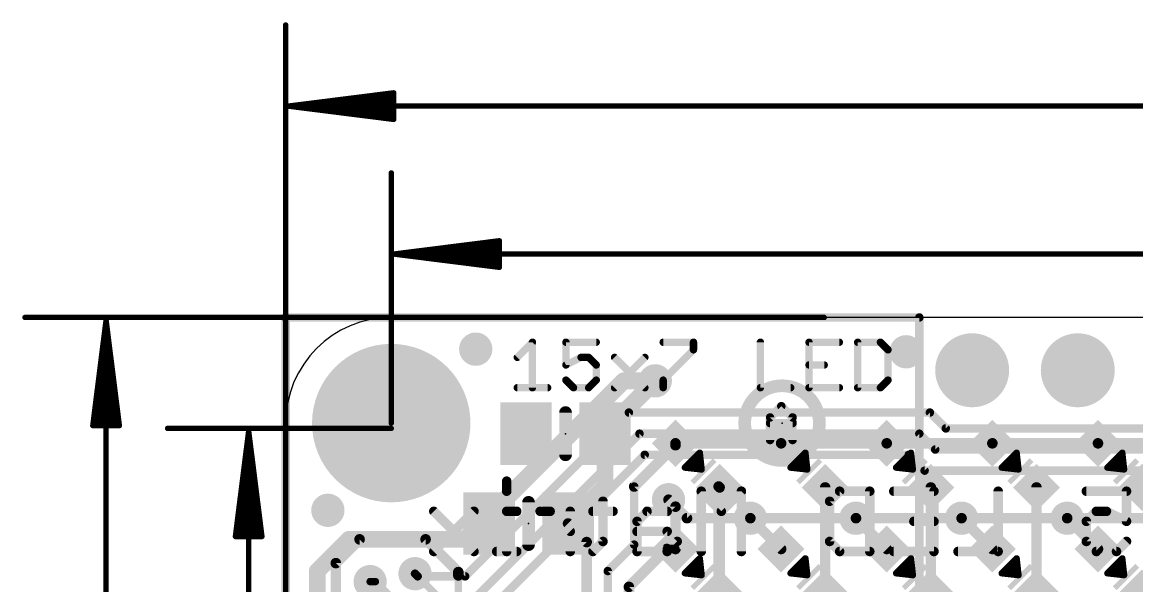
# Model space of a CAD drawing. Extents: x -6.7 to 59.9, y -5.3 to 30.3.
# Drawn here: x -6.33 to 20.47, y 16.41 to 29.96 of the extents above; entities that cross this region are included whole.
import ezdxf

# ---------------------------------------------------------------- set-up
doc = ezdxf.new("R2010")
doc.units = 0
for name, color, linetype in [('1', 12, 'CONTINUOUS'), ('16', 132, 'CONTINUOUS'), ('17', 110, 'CONTINUOUS'), ('18', 110, 'CONTINUOUS'), ('20', 53, 'CONTINUOUS'), ('21', 40, 'CONTINUOUS'), ('22', 6, 'CONTINUOUS'), ('23', 40, 'CONTINUOUS'), ('24', 6, 'CONTINUOUS'), ('47', 253, 'CONTINUOUS')]:
    doc.layers.add(name, color=color, linetype=linetype)

# ---------------------------------------------------------------- blocks, each defined once
blk = doc.blocks.new('RECT')
blk.add_solid([(-0.5, -0.5), (0.5, -0.5), (-0.5, 0.5), (0.5, 0.5)])
blk = doc.blocks.new('ROUNDP')
at = {"const_width": 0.5}
blk.add_lwpolyline([(0, -0.25, 1), (0, 0.25, 1), (0, -0.25)], format="xyb", dxfattribs=at)
blk = doc.blocks.new('ROUNDV')
at = {"const_width": 0.5}
blk.add_lwpolyline([(0, -0.25, 1), (0, 0.25, 1), (0, -0.25)], format="xyb", dxfattribs=at)

msp = doc.modelspace()

# ---------------------------------------------------------------- linework, layer by layer
at = {"layer": '1'}
for points, const_width in [([(0, 22.86), (0, 0)], 0.2032), ([(15.24, 22.86), (0, 22.86)], 0.2032), ([(15.24, 0), (15.24, 22.86)], 0.2032), ([(7.681, 20.127), (8.89, 21.336)], 0.4064), ([(7.681, 20.066), (7.681, 20.127)], 0.4064), ([(7.681, 18.796), (7.681, 20.066)], 0.4064), ([(8.382, 18.796), (9.3757, 19.7897)], 0.254), ([(11.9157, 19.8343), (9.3757, 19.8343)], 0.254), ([(9.3757, 19.7897), (9.3757, 19.8343)], 0.254), ([(14.4557, 19.8343), (11.9157, 19.8343)], 0.254), ([(16.9957, 19.8343), (14.4557, 19.8343)], 0.254), ([(19.5357, 19.8343), (16.9957, 19.8343)], 0.254), ([(22.0757, 19.8343), (19.5357, 19.8343)], 0.254), ([(6.792, 17.907), (7.681, 18.796)], 0.4064), ([(8.382, 17.399), (8.382, 18.796)], 0.2032), ([(10.4363, 18.7737), (10.414, 18.796)], 0.254), ([(10.414, 18.796), (10.414, 16.256)], 0.254), ([(10.4363, 16.2337), (10.4363, 18.7737)], 0.254), ([(12.9763, 16.2337), (12.9763, 18.7737)], 0.254), ([(15.5163, 16.2337), (15.5163, 18.7737)], 0.254), ([(18.0563, 16.2337), (18.0563, 18.7737)], 0.254), ([(9.3757, 18.3103), (9.2075, 18.4785)], 0.254), ([(9.3757, 17.2943), (9.3757, 18.3103)], 0.254), ([(7.239, 17.46), (6.792, 17.907)], 0.254), ([(11.9157, 17.2943), (11.176, 18.034)], 0.254), ([(14.4557, 17.2943), (13.716, 18.034)], 0.254), ([(16.9957, 17.2943), (16.256, 18.034)], 0.254), ([(19.5357, 17.2943), (18.796, 18.034)], 0.254), ([(1.778, 17.526), (1.2065, 16.9545)], 0.254), ([(3.3655, 17.526), (1.778, 17.526)], 0.254), ([(4.153, 16.7385), (3.3655, 17.526)], 0.254), ([(7.239, 16.129), (7.239, 17.46)], 0.254), ([(7.747, 16.764), (8.382, 17.399)], 0.2032), ([(9.1663, 17.2943), (8.255, 16.383)], 0.254), ([(9.1663, 17.2943), (9.3757, 17.2943)], 0.2032), ([(1.2065, 16.9545), (1.2065, 15.24)], 0.254), ([(3.753, 16.059), (3.1115, 16.7005)], 0.1778), ([(4.153, 16.66), (4.153, 16.7385)], 0.254), ([(4.153, 15.208), (4.153, 16.66)], 0.1778), ([(7.747, 15.621), (7.747, 16.764)], 0.2032), ([(2.159, 16.51), (2.032, 16.51)], 0.1778), ([(2.953, 15.716), (2.159, 16.51)], 0.1778), ([(8.255, 16.383), (8.255, 15.367)], 0.254)]:
    msp.add_lwpolyline(points, dxfattribs=dict(at, const_width=const_width))
for points, const_width in [([(0.0508, 22.86, 1), (-0.0508, 22.86)], 0.1016), ([(0, 22.9108, 1), (0, 22.8092)], 0.1016), ([(15.2908, 22.86, 1), (15.1892, 22.86)], 0.1016), ([(15.24, 22.8092, 1), (15.24, 22.9108)], 0.1016), ([(8.9618, 21.2642, 1), (8.8182, 21.4078)], 0.2032), ([(7.7826, 20.127, 1), (7.5794, 20.127)], 0.2032), ([(7.7826, 20.066, 1), (7.5794, 20.066)], 0.2032), ([(7.5794, 20.066, 1), (7.7826, 20.066)], 0.2032), ([(7.6092, 20.1988, 1), (7.7528, 20.0552)], 0.2032), ([(9.3757, 19.8978, 1), (9.3757, 19.7708)], 0.127), ([(9.4392, 19.8343, 1), (9.3122, 19.8343)], 0.127), ([(9.3122, 19.7897, 1), (9.4392, 19.7897)], 0.127), ([(9.4206, 19.7448, 1), (9.3308, 19.8346)], 0.127), ([(11.9157, 19.8978, 1), (11.9157, 19.7708)], 0.127), ([(11.9157, 19.7708, 1), (11.9157, 19.8978)], 0.127), ([(14.4557, 19.8978, 1), (14.4557, 19.7708)], 0.127), ([(14.4557, 19.7708, 1), (14.4557, 19.8978)], 0.127), ([(16.9957, 19.8978, 1), (16.9957, 19.7708)], 0.127), ([(16.9957, 19.7708, 1), (16.9957, 19.8978)], 0.127), ([(19.5357, 19.8978, 1), (19.5357, 19.7708)], 0.127), ([(19.5357, 19.7708, 1), (19.5357, 19.8978)], 0.127), ([(7.5794, 18.796, 1), (7.7826, 18.796)], 0.2032), ([(7.7528, 18.7242, 1), (7.6092, 18.8678)], 0.2032), ([(8.3371, 18.8409, 1), (8.4269, 18.7511)], 0.127), ([(8.4328, 18.796, 1), (8.3312, 18.796)], 0.1016), ([(10.4589, 18.8409, 1), (10.3691, 18.7511)], 0.127), ([(10.4775, 18.796, 1), (10.3505, 18.796)], 0.127), ([(10.4998, 18.7737, 1), (10.3728, 18.7737)], 0.127), ([(10.3914, 18.7288, 1), (10.4812, 18.8186)], 0.127), ([(13.0398, 18.7737, 1), (12.9128, 18.7737)], 0.127), ([(15.5798, 18.7737, 1), (15.4528, 18.7737)], 0.127), ([(18.1198, 18.7737, 1), (17.9928, 18.7737)], 0.127), ([(9.2524, 18.5234, 1), (9.1626, 18.4336)], 0.127), ([(9.4392, 18.3103, 1), (9.3122, 18.3103)], 0.127), ([(9.3308, 18.2654, 1), (9.4206, 18.3552)], 0.127), ([(6.7202, 17.9788, 1), (6.8638, 17.8352)], 0.2032), ([(6.8369, 17.9519, 1), (6.7471, 17.8621)], 0.127), ([(11.2209, 18.0789, 1), (11.1311, 17.9891)], 0.127), ([(13.7609, 18.0789, 1), (13.6711, 17.9891)], 0.127), ([(16.3009, 18.0789, 1), (16.2111, 17.9891)], 0.127), ([(18.8409, 18.0789, 1), (18.7511, 17.9891)], 0.127), ([(1.778, 17.5895, 1), (1.778, 17.4625)], 0.127), ([(1.8229, 17.4811, 1), (1.7331, 17.5709)], 0.127), ([(3.4104, 17.5709, 1), (3.3206, 17.4811)], 0.127), ([(3.3655, 17.4625, 1), (3.3655, 17.5895)], 0.127), ([(7.3025, 17.46, 1), (7.1755, 17.46)], 0.127), ([(7.1941, 17.4151, 1), (7.2839, 17.5049)], 0.127), ([(8.3312, 17.399, 1), (8.4328, 17.399)], 0.1016), ([(8.4179, 17.3631, 1), (8.3461, 17.4349)], 0.1016), ([(9.2112, 17.2494, 1), (9.1214, 17.3392)], 0.127), ([(9.1663, 17.3451, 1), (9.1663, 17.2435)], 0.1016), ([(9.3122, 17.2943, 1), (9.4392, 17.2943)], 0.127), ([(9.3757, 17.2435, 1), (9.3757, 17.3451)], 0.1016), ([(11.8708, 17.2494, 1), (11.9606, 17.3392)], 0.127), ([(14.4108, 17.2494, 1), (14.5006, 17.3392)], 0.127), ([(16.9508, 17.2494, 1), (17.0406, 17.3392)], 0.127), ([(19.4908, 17.2494, 1), (19.5806, 17.3392)], 0.127), ([(1.27, 16.9545, 1), (1.143, 16.9545)], 0.127), ([(1.1616, 16.9994, 1), (1.2514, 16.9096)], 0.127), ([(3.1429, 16.7319, 1), (3.0801, 16.6691)], 0.0889), ([(4.2165, 16.7385, 1), (4.0895, 16.7385)], 0.127), ([(4.0895, 16.66, 1), (4.2165, 16.66)], 0.127), ([(4.1081, 16.6936, 1), (4.1979, 16.7834)], 0.127), ([(4.1975, 16.66, 1), (4.1086, 16.66)], 0.0889), ([(7.7978, 16.764, 1), (7.6962, 16.764)], 0.1016), ([(7.7111, 16.7999, 1), (7.7829, 16.7281)], 0.1016), ([(2.032, 16.5545, 1), (2.032, 16.4656)], 0.0889), ([(2.1904, 16.5414, 1), (2.1276, 16.4786)], 0.0889), ([(2.159, 16.4656, 1), (2.159, 16.5545)], 0.0889), ([(8.3185, 16.383, 1), (8.1915, 16.383)], 0.127), ([(8.2101, 16.4279, 1), (8.2999, 16.3381)], 0.127)]:
    msp.add_lwpolyline(points, format="xyb", dxfattribs=dict(at, const_width=const_width))
at = {"layer": '16'}
for points, const_width in [([(0, 22.86), (0, 0)], 0.2032), ([(15.24, 22.86), (0, 22.86)], 0.2032), ([(15.24, 0), (15.24, 22.86)], 0.2032), ([(4.318, 17.526), (8.128, 21.336)], 0.4064), ([(8.128, 21.336), (8.89, 21.336)], 0.4064), ([(8.255, 20.574), (4.318, 16.637)], 0.2032), ([(15.494, 20.574), (8.255, 20.574)], 0.2032), ([(15.875, 20.193), (15.494, 20.574)], 0.2032), ([(8.509, 20.066), (4.445, 16.002)], 0.2032), ([(15.24, 20.066), (8.509, 20.066)], 0.2032), ([(15.621, 19.685), (15.24, 20.066)], 0.2032), ([(29.718, 20.193), (15.875, 20.193)], 0.2032), ([(8.636, 19.558), (4.572, 15.494)], 0.2032), ([(14.986, 19.558), (8.636, 19.558)], 0.2032), ([(15.367, 19.177), (14.986, 19.558)], 0.2032), ([(29.591, 19.685), (15.621, 19.685)], 0.2032), ([(29.464, 19.177), (15.367, 19.177)], 0.2032), ([(9.652, 18.034), (9.2075, 18.4785)], 0.254), ([(11.176, 18.034), (9.652, 18.034)], 0.254), ([(11.176, 18.034), (13.716, 18.034)], 0.254), ([(13.716, 18.034), (16.256, 18.034)], 0.254), ([(16.256, 18.034), (18.796, 18.034)], 0.254), ([(18.796, 18.034), (21.336, 18.034)], 0.254), ([(0.762, 16.764), (1.524, 17.526)], 0.4064), ([(1.524, 17.526), (4.318, 17.526)], 0.4064), ([(0.762, 9.144), (0.762, 16.764)], 0.4064), ([(3.175, 16.637), (3.1115, 16.7005)], 0.2032), ([(4.318, 16.637), (3.175, 16.637)], 0.2032), ([(2.159, 16.51), (2.032, 16.51)], 0.1778), ([(2.667, 16.002), (2.159, 16.51)], 0.1778)]:
    msp.add_lwpolyline(points, dxfattribs=dict(at, const_width=const_width))
for points, const_width in [([(0.0508, 22.86, 1), (-0.0508, 22.86)], 0.1016), ([(0, 22.9108, 1), (0, 22.8092)], 0.1016), ([(15.2908, 22.86, 1), (15.1892, 22.86)], 0.1016), ([(15.24, 22.8092, 1), (15.24, 22.9108)], 0.1016), ([(8.128, 21.4376, 1), (8.128, 21.2344)], 0.2032), ([(8.1998, 21.2642, 1), (8.0562, 21.4078)], 0.2032), ([(8.89, 21.2344, 1), (8.89, 21.4376)], 0.2032), ([(8.255, 20.6248, 1), (8.255, 20.5232)], 0.1016), ([(8.2909, 20.5381, 1), (8.2191, 20.6099)], 0.1016), ([(15.5299, 20.6099, 1), (15.4581, 20.5381)], 0.1016), ([(15.494, 20.5232, 1), (15.494, 20.6248)], 0.1016), ([(8.509, 20.1168, 1), (8.509, 20.0152)], 0.1016), ([(8.5449, 20.0301, 1), (8.4731, 20.1019)], 0.1016), ([(15.2759, 20.1019, 1), (15.2041, 20.0301)], 0.1016), ([(15.24, 20.0152, 1), (15.24, 20.1168)], 0.1016), ([(15.875, 20.2438, 1), (15.875, 20.1422)], 0.1016), ([(15.8391, 20.1571, 1), (15.9109, 20.2289)], 0.1016), ([(8.636, 19.6088, 1), (8.636, 19.5072)], 0.1016), ([(8.6719, 19.5221, 1), (8.6001, 19.5939)], 0.1016), ([(15.0219, 19.5939, 1), (14.9501, 19.5221)], 0.1016), ([(14.986, 19.5072, 1), (14.986, 19.6088)], 0.1016), ([(15.621, 19.7358, 1), (15.621, 19.6342)], 0.1016), ([(15.5851, 19.6491, 1), (15.6569, 19.7209)], 0.1016), ([(15.367, 19.2278, 1), (15.367, 19.1262)], 0.1016), ([(15.3311, 19.1411, 1), (15.4029, 19.2129)], 0.1016), ([(9.2524, 18.5234, 1), (9.1626, 18.4336)], 0.127), ([(9.652, 18.0975, 1), (9.652, 17.9705)], 0.127), ([(9.6071, 17.9891, 1), (9.6969, 18.0789)], 0.127), ([(11.176, 18.0975, 1), (11.176, 17.9705)], 0.127), ([(11.176, 17.9705, 1), (11.176, 18.0975)], 0.127), ([(13.716, 18.0975, 1), (13.716, 17.9705)], 0.127), ([(13.716, 17.9705, 1), (13.716, 18.0975)], 0.127), ([(16.256, 18.0975, 1), (16.256, 17.9705)], 0.127), ([(16.256, 17.9705, 1), (16.256, 18.0975)], 0.127), ([(18.796, 18.0975, 1), (18.796, 17.9705)], 0.127), ([(18.796, 17.9705, 1), (18.796, 18.0975)], 0.127), ([(1.524, 17.6276, 1), (1.524, 17.4244)], 0.2032), ([(1.5958, 17.4542, 1), (1.4522, 17.5978)], 0.2032), ([(4.2462, 17.5978, 1), (4.3898, 17.4542)], 0.2032), ([(4.318, 17.4244, 1), (4.318, 17.6276)], 0.2032), ([(0.8636, 16.764, 1), (0.6604, 16.764)], 0.2032), ([(0.6902, 16.8358, 1), (0.8338, 16.6922)], 0.2032), ([(3.1474, 16.7364, 1), (3.0756, 16.6646)], 0.1016), ([(3.175, 16.6878, 1), (3.175, 16.5862)], 0.1016), ([(3.1391, 16.6011, 1), (3.2109, 16.6729)], 0.1016), ([(4.2821, 16.6729, 1), (4.3539, 16.6011)], 0.1016), ([(4.318, 16.5862, 1), (4.318, 16.6878)], 0.1016), ([(2.032, 16.5545, 1), (2.032, 16.4656)], 0.0889), ([(2.1904, 16.5414, 1), (2.1276, 16.4786)], 0.0889), ([(2.159, 16.4656, 1), (2.159, 16.5545)], 0.0889)]:
    msp.add_lwpolyline(points, format="xyb", dxfattribs=dict(at, const_width=const_width))
at = {"layer": '20'}
for p, q in [((48.26, 22.86), (2.54, 22.86)), ((0, 20.32), (0, 2.54))]:
    msp.add_line(p, q, dxfattribs=at)
msp.add_arc((2.54, 20.32), 2.54, 90, 180, dxfattribs=at)
at = {"layer": '21'}
for points, const_width in [([(5.5713, 21.8997), (5.9357, 22.264)], 0.1778), ([(5.9357, 22.264), (5.9357, 21.1709)], 0.1778), ([(7.4695, 22.264), (6.7407, 22.264)], 0.1778), ([(6.7407, 22.264), (6.7407, 21.7175)], 0.1778), ([(9.0795, 22.264), (9.8082, 22.264)], 0.1778), ([(9.8082, 22.264), (9.8082, 22.0818)], 0.1778), ([(11.4183, 22.264), (11.4183, 21.1709)], 0.1778), ([(13.3164, 22.264), (12.5877, 22.264)], 0.1778), ([(12.5877, 22.264), (12.5877, 21.1709)], 0.1778), ([(13.7571, 22.264), (13.7571, 21.1709)], 0.1778), ([(14.3036, 22.264), (13.7571, 22.264)], 0.1778), ([(14.4858, 22.0818), (14.3036, 22.264)], 0.1778), ([(6.7407, 21.7175), (7.1051, 21.8997)], 0.1778), ([(7.1051, 21.8997), (7.2873, 21.8997)], 0.1778), ([(7.2873, 21.8997), (7.4695, 21.7175)], 0.1778), ([(7.9101, 21.8997), (8.6388, 21.1709)], 0.1778), ([(7.9101, 21.1709), (8.6388, 21.8997)], 0.1778), ([(9.8082, 22.0818), (9.0795, 21.3531)], 0.1778), ([(14.4858, 21.3531), (14.4858, 22.0818)], 0.1778), ([(7.4695, 21.7175), (7.4695, 21.3531)], 0.1778), ([(12.5877, 21.7175), (12.9521, 21.7175)], 0.1778), ([(6.9229, 21.1709), (6.7407, 21.3531)], 0.1778), ([(7.4695, 21.3531), (7.2873, 21.1709)], 0.1778), ([(9.0795, 21.3531), (9.0795, 21.1709)], 0.1778), ([(14.3036, 21.1709), (14.4858, 21.3531)], 0.1778), ([(5.5713, 21.1709), (6.3001, 21.1709)], 0.1778), ([(7.2873, 21.1709), (6.9229, 21.1709)], 0.1778), ([(11.4183, 21.1709), (12.147, 21.1709)], 0.1778), ([(12.5877, 21.1709), (13.3164, 21.1709)], 0.1778), ([(13.7571, 21.1709), (14.3036, 21.1709)], 0.1778), ([(6.731, 19.558), (6.731, 20.574)], 0.3048), ([(9.9599, 19.6093), (9.6007, 19.2501)], 0.1524), ([(9.8578, 19.5072), (9.9712, 19.5072)], 0.1524), ([(10.0048, 19.2052), (9.9599, 19.6093)], 0.1524), ([(12.4999, 19.6093), (12.1407, 19.2501)], 0.1524), ([(12.3978, 19.5072), (12.5112, 19.5072)], 0.1524), ([(12.5448, 19.2052), (12.4999, 19.6093)], 0.1524), ([(15.0399, 19.6093), (14.6807, 19.2501)], 0.1524), ([(14.9378, 19.5072), (15.0512, 19.5072)], 0.1524), ([(15.0848, 19.2052), (15.0399, 19.6093)], 0.1524), ([(17.5799, 19.6093), (17.2207, 19.2501)], 0.1524), ([(17.4778, 19.5072), (17.5912, 19.5072)], 0.1524), ([(17.6248, 19.2052), (17.5799, 19.6093)], 0.1524), ([(20.1199, 19.6093), (19.7607, 19.2501)], 0.1524), ([(20.0178, 19.5072), (20.1312, 19.5072)], 0.1524), ([(20.1648, 19.2052), (20.1199, 19.6093)], 0.1524), ([(9.6007, 19.2501), (10.0048, 19.2052)], 0.1524), ([(9.7054, 19.3548), (9.9882, 19.3548)], 0.1524), ([(12.1407, 19.2501), (12.5448, 19.2052)], 0.1524), ([(12.2454, 19.3548), (12.5282, 19.3548)], 0.1524), ([(14.6807, 19.2501), (15.0848, 19.2052)], 0.1524), ([(14.7854, 19.3548), (15.0682, 19.3548)], 0.1524), ([(17.2207, 19.2501), (17.6248, 19.2052)], 0.1524), ([(17.3254, 19.3548), (17.6082, 19.3548)], 0.1524), ([(19.7607, 19.2501), (20.1648, 19.2052)], 0.1524), ([(19.8654, 19.3548), (20.1482, 19.3548)], 0.1524), ([(5.842, 17.399), (5.842, 18.415)], 0.3048), ([(9.9599, 17.0693), (9.6007, 16.7101)], 0.1524), ([(9.807, 16.9164), (9.9769, 16.9164)], 0.1524), ([(9.9594, 17.0688), (9.9599, 17.0688)], 0.1524), ([(10.0048, 16.6652), (9.9599, 17.0693)], 0.1524), ([(12.4999, 17.0693), (12.1407, 16.7101)], 0.1524), ([(12.347, 16.9164), (12.5169, 16.9164)], 0.1524), ([(12.4994, 17.0688), (12.4999, 17.0688)], 0.1524), ([(12.5448, 16.6652), (12.4999, 17.0693)], 0.1524), ([(15.0399, 17.0693), (14.6807, 16.7101)], 0.1524), ([(14.887, 16.9164), (15.0569, 16.9164)], 0.1524), ([(15.0394, 17.0688), (15.0399, 17.0688)], 0.1524), ([(15.0848, 16.6652), (15.0399, 17.0693)], 0.1524), ([(17.5799, 17.0693), (17.2207, 16.7101)], 0.1524), ([(17.427, 16.9164), (17.5969, 16.9164)], 0.1524), ([(17.5794, 17.0688), (17.5799, 17.0688)], 0.1524), ([(17.6248, 16.6652), (17.5799, 17.0693)], 0.1524), ([(20.1199, 17.0693), (19.7607, 16.7101)], 0.1524), ([(19.967, 16.9164), (20.1369, 16.9164)], 0.1524), ([(20.1194, 17.0688), (20.1199, 17.0688)], 0.1524), ([(20.1648, 16.6652), (20.1199, 17.0693)], 0.1524), ([(9.6007, 16.7101), (10.0048, 16.6652)], 0.1524), ([(9.6546, 16.764), (9.9938, 16.764)], 0.1524), ([(12.1407, 16.7101), (12.5448, 16.6652)], 0.1524), ([(12.1946, 16.764), (12.5338, 16.764)], 0.1524), ([(14.6807, 16.7101), (15.0848, 16.6652)], 0.1524), ([(14.7346, 16.764), (15.0738, 16.764)], 0.1524), ([(17.2207, 16.7101), (17.6248, 16.6652)], 0.1524), ([(17.2746, 16.764), (17.6138, 16.764)], 0.1524), ([(19.7607, 16.7101), (20.1648, 16.6652)], 0.1524), ([(19.8146, 16.764), (20.1538, 16.764)], 0.1524)]:
    msp.add_lwpolyline(points, dxfattribs=dict(at, const_width=const_width))
for points, const_width in [([(5.9801, 22.264, 1), (5.8912, 22.264)], 0.0889), ([(5.9671, 22.2326, 1), (5.9042, 22.2955)], 0.0889), ([(6.7407, 22.3085, 1), (6.7407, 22.2196)], 0.0889), ([(6.7852, 22.264, 1), (6.6963, 22.264)], 0.0889), ([(7.4695, 22.2196, 1), (7.4695, 22.3085)], 0.0889), ([(9.0795, 22.3085, 1), (9.0795, 22.2196)], 0.0889), ([(9.8527, 22.264, 1), (9.7638, 22.264)], 0.0889), ([(9.8082, 22.2196, 1), (9.8082, 22.3085)], 0.0889), ([(11.4627, 22.264, 1), (11.3738, 22.264)], 0.0889), ([(12.5877, 22.3085, 1), (12.5877, 22.2196)], 0.0889), ([(12.6321, 22.264, 1), (12.5432, 22.264)], 0.0889), ([(13.3164, 22.2196, 1), (13.3164, 22.3085)], 0.0889), ([(13.8015, 22.264, 1), (13.7126, 22.264)], 0.0889), ([(13.7571, 22.3085, 1), (13.7571, 22.2196)], 0.0889), ([(14.3351, 22.2955, 1), (14.2722, 22.2326)], 0.0889), ([(14.3036, 22.2196, 1), (14.3036, 22.3085)], 0.0889), ([(7.1051, 21.9441, 1), (7.1051, 21.8552)], 0.0889), ([(7.125, 21.8599, 1), (7.0852, 21.9394)], 0.0889), ([(7.3187, 21.9311, 1), (7.2558, 21.8682)], 0.0889), ([(7.2873, 21.8552, 1), (7.2873, 21.9441)], 0.0889), ([(7.9415, 21.9311, 1), (7.8787, 21.8682)], 0.0889), ([(8.6703, 21.8682, 1), (8.6074, 21.9311)], 0.0889), ([(9.7638, 22.0818, 1), (9.8527, 22.0818)], 0.0889), ([(9.8397, 22.0504, 1), (9.7768, 22.1133)], 0.0889), ([(14.5303, 22.0818, 1), (14.4414, 22.0818)], 0.0889), ([(14.4544, 22.0504, 1), (14.5173, 22.1133)], 0.0889), ([(5.5399, 21.9311, 1), (5.6027, 21.8682)], 0.0889), ([(6.7208, 21.7572, 1), (6.7606, 21.6777)], 0.0889), ([(6.6963, 21.7175, 1), (6.7852, 21.7175)], 0.0889), ([(7.5139, 21.7175, 1), (7.425, 21.7175)], 0.0889), ([(7.438, 21.686, 1), (7.5009, 21.7489)], 0.0889), ([(12.5877, 21.7619, 1), (12.5877, 21.673)], 0.0889), ([(12.9521, 21.673, 1), (12.9521, 21.7619)], 0.0889), ([(6.7721, 21.3845, 1), (6.7093, 21.3217)], 0.0889), ([(7.5009, 21.3217, 1), (7.438, 21.3845)], 0.0889), ([(9.1239, 21.3531, 1), (9.035, 21.3531)], 0.0889), ([(14.5173, 21.3217, 1), (14.4544, 21.3845)], 0.0889), ([(5.5713, 21.2154, 1), (5.5713, 21.1264)], 0.0889), ([(5.8912, 21.1709, 1), (5.9801, 21.1709)], 0.0889), ([(6.3001, 21.1264, 1), (6.3001, 21.2154)], 0.0889), ([(6.9229, 21.2154, 1), (6.9229, 21.1264)], 0.0889), ([(6.8915, 21.1395, 1), (6.9543, 21.2023)], 0.0889), ([(7.2558, 21.2023, 1), (7.3187, 21.1395)], 0.0889), ([(7.2873, 21.1264, 1), (7.2873, 21.2154)], 0.0889), ([(7.425, 21.3531, 1), (7.5139, 21.3531)], 0.0889), ([(7.8787, 21.2023, 1), (7.9415, 21.1395)], 0.0889), ([(8.6074, 21.1395, 1), (8.6703, 21.2023)], 0.0889), ([(9.0481, 21.3845, 1), (9.1109, 21.3217)], 0.0889), ([(9.035, 21.1709, 1), (9.1239, 21.1709)], 0.0889), ([(11.3738, 21.1709, 1), (11.4627, 21.1709)], 0.0889), ([(11.4183, 21.2154, 1), (11.4183, 21.1264)], 0.0889), ([(12.147, 21.1264, 1), (12.147, 21.2154)], 0.0889), ([(12.5877, 21.2154, 1), (12.5877, 21.1264)], 0.0889), ([(12.5432, 21.1709, 1), (12.6321, 21.1709)], 0.0889), ([(13.3164, 21.1264, 1), (13.3164, 21.2154)], 0.0889), ([(13.7126, 21.1709, 1), (13.8015, 21.1709)], 0.0889), ([(13.7571, 21.2154, 1), (13.7571, 21.1264)], 0.0889), ([(14.2722, 21.2023, 1), (14.3351, 21.1395)], 0.0889), ([(14.3036, 21.1264, 1), (14.3036, 21.2154)], 0.0889), ([(14.4414, 21.3531, 1), (14.5303, 21.3531)], 0.0889), ([(6.8072, 20.574, 1), (6.6548, 20.574)], 0.1524), ([(6.6548, 19.558, 1), (6.8072, 19.558)], 0.1524), ([(9.8578, 19.5453, 1), (9.8578, 19.4691)], 0.0762), ([(9.9977, 19.6135, 1), (9.922, 19.6051)], 0.0762), ([(9.9868, 19.5824, 1), (9.9329, 19.6363)], 0.0762), ([(9.9712, 19.4691, 1), (9.9712, 19.5453)], 0.0762), ([(12.3978, 19.5453, 1), (12.3978, 19.4691)], 0.0762), ([(12.5377, 19.6135, 1), (12.462, 19.6051)], 0.0762), ([(12.5268, 19.5824, 1), (12.4729, 19.6363)], 0.0762), ([(12.5112, 19.4691, 1), (12.5112, 19.5453)], 0.0762), ([(14.9378, 19.5453, 1), (14.9378, 19.4691)], 0.0762), ([(15.0777, 19.6135, 1), (15.002, 19.6051)], 0.0762), ([(15.0668, 19.5824, 1), (15.0129, 19.6363)], 0.0762), ([(15.0512, 19.4691, 1), (15.0512, 19.5453)], 0.0762), ([(17.4778, 19.5453, 1), (17.4778, 19.4691)], 0.0762), ([(17.6177, 19.6135, 1), (17.542, 19.6051)], 0.0762), ([(17.6068, 19.5824, 1), (17.5529, 19.6363)], 0.0762), ([(17.5912, 19.4691, 1), (17.5912, 19.5453)], 0.0762), ([(20.0178, 19.5453, 1), (20.0178, 19.4691)], 0.0762), ([(20.1577, 19.6135, 1), (20.082, 19.6051)], 0.0762), ([(20.1468, 19.5824, 1), (20.0929, 19.6363)], 0.0762), ([(20.1312, 19.4691, 1), (20.1312, 19.5453)], 0.0762), ([(9.5737, 19.2771, 1), (9.6276, 19.2232)], 0.0762), ([(9.6049, 19.288, 1), (9.5965, 19.2122)], 0.0762), ([(9.7054, 19.3929, 1), (9.7054, 19.3167)], 0.0762), ([(9.9882, 19.3167, 1), (9.9882, 19.3929)], 0.0762), ([(12.1137, 19.2771, 1), (12.1676, 19.2232)], 0.0762), ([(12.1449, 19.288, 1), (12.1365, 19.2122)], 0.0762), ([(12.2454, 19.3929, 1), (12.2454, 19.3167)], 0.0762), ([(12.5282, 19.3167, 1), (12.5282, 19.3929)], 0.0762), ([(14.6537, 19.2771, 1), (14.7076, 19.2232)], 0.0762), ([(14.6849, 19.288, 1), (14.6765, 19.2122)], 0.0762), ([(14.7854, 19.3929, 1), (14.7854, 19.3167)], 0.0762), ([(15.0682, 19.3167, 1), (15.0682, 19.3929)], 0.0762), ([(17.1937, 19.2771, 1), (17.2476, 19.2232)], 0.0762), ([(17.2249, 19.288, 1), (17.2165, 19.2122)], 0.0762), ([(17.3254, 19.3929, 1), (17.3254, 19.3167)], 0.0762), ([(17.6082, 19.3167, 1), (17.6082, 19.3929)], 0.0762), ([(19.7337, 19.2771, 1), (19.7876, 19.2232)], 0.0762), ([(19.7649, 19.288, 1), (19.7565, 19.2122)], 0.0762), ([(19.8654, 19.3929, 1), (19.8654, 19.3167)], 0.0762), ([(20.1482, 19.3167, 1), (20.1482, 19.3929)], 0.0762), ([(9.9669, 19.201, 1), (10.0426, 19.2094)], 0.0762), ([(10.0006, 19.1673, 1), (10.009, 19.2431)], 0.0762), ([(12.5069, 19.201, 1), (12.5826, 19.2094)], 0.0762), ([(12.5406, 19.1673, 1), (12.549, 19.2431)], 0.0762), ([(15.0469, 19.201, 1), (15.1226, 19.2094)], 0.0762), ([(15.0806, 19.1673, 1), (15.089, 19.2431)], 0.0762), ([(17.5869, 19.201, 1), (17.6626, 19.2094)], 0.0762), ([(17.6206, 19.1673, 1), (17.629, 19.2431)], 0.0762), ([(20.1269, 19.201, 1), (20.2026, 19.2094)], 0.0762), ([(20.1606, 19.1673, 1), (20.169, 19.2431)], 0.0762), ([(5.9182, 18.415, 1), (5.7658, 18.415)], 0.1524), ([(5.7658, 17.399, 1), (5.9182, 17.399)], 0.1524), ([(9.807, 16.9545, 1), (9.807, 16.8783)], 0.0762), ([(9.9594, 17.1069, 1), (9.9594, 17.0307)], 0.0762), ([(9.9977, 17.0735, 1), (9.922, 17.0651)], 0.0762), ([(9.9868, 17.0424, 1), (9.9329, 17.0963)], 0.0762), ([(9.9599, 17.0307, 1), (9.9599, 17.1069)], 0.0762), ([(9.9769, 16.8783, 1), (9.9769, 16.9545)], 0.0762), ([(12.347, 16.9545, 1), (12.347, 16.8783)], 0.0762), ([(12.4994, 17.1069, 1), (12.4994, 17.0307)], 0.0762), ([(12.5377, 17.0735, 1), (12.462, 17.0651)], 0.0762), ([(12.5268, 17.0424, 1), (12.4729, 17.0963)], 0.0762), ([(12.4999, 17.0307, 1), (12.4999, 17.1069)], 0.0762), ([(12.5169, 16.8783, 1), (12.5169, 16.9545)], 0.0762), ([(14.887, 16.9545, 1), (14.887, 16.8783)], 0.0762), ([(15.0394, 17.1069, 1), (15.0394, 17.0307)], 0.0762), ([(15.0777, 17.0735, 1), (15.002, 17.0651)], 0.0762), ([(15.0668, 17.0424, 1), (15.0129, 17.0963)], 0.0762), ([(15.0399, 17.0307, 1), (15.0399, 17.1069)], 0.0762), ([(15.0569, 16.8783, 1), (15.0569, 16.9545)], 0.0762), ([(17.427, 16.9545, 1), (17.427, 16.8783)], 0.0762), ([(17.5794, 17.1069, 1), (17.5794, 17.0307)], 0.0762), ([(17.6177, 17.0735, 1), (17.542, 17.0651)], 0.0762), ([(17.6068, 17.0424, 1), (17.5529, 17.0963)], 0.0762), ([(17.5799, 17.0307, 1), (17.5799, 17.1069)], 0.0762), ([(17.5969, 16.8783, 1), (17.5969, 16.9545)], 0.0762), ([(19.967, 16.9545, 1), (19.967, 16.8783)], 0.0762), ([(20.1194, 17.1069, 1), (20.1194, 17.0307)], 0.0762), ([(20.1577, 17.0735, 1), (20.082, 17.0651)], 0.0762), ([(20.1468, 17.0424, 1), (20.0929, 17.0963)], 0.0762), ([(20.1199, 17.0307, 1), (20.1199, 17.1069)], 0.0762), ([(20.1369, 16.8783, 1), (20.1369, 16.9545)], 0.0762), ([(9.5737, 16.7371, 1), (9.6276, 16.6832)], 0.0762), ([(9.6049, 16.748, 1), (9.5965, 16.6722)], 0.0762), ([(9.6546, 16.8021, 1), (9.6546, 16.7259)], 0.0762), ([(9.9669, 16.661, 1), (10.0426, 16.6694)], 0.0762), ([(9.9938, 16.7259, 1), (9.9938, 16.8021)], 0.0762), ([(10.0006, 16.6273, 1), (10.009, 16.7031)], 0.0762), ([(12.1137, 16.7371, 1), (12.1676, 16.6832)], 0.0762), ([(12.1449, 16.748, 1), (12.1365, 16.6722)], 0.0762), ([(12.1946, 16.8021, 1), (12.1946, 16.7259)], 0.0762), ([(12.5069, 16.661, 1), (12.5826, 16.6694)], 0.0762), ([(12.5338, 16.7259, 1), (12.5338, 16.8021)], 0.0762), ([(12.5406, 16.6273, 1), (12.549, 16.7031)], 0.0762), ([(14.6537, 16.7371, 1), (14.7076, 16.6832)], 0.0762), ([(14.6849, 16.748, 1), (14.6765, 16.6722)], 0.0762), ([(14.7346, 16.8021, 1), (14.7346, 16.7259)], 0.0762), ([(15.0469, 16.661, 1), (15.1226, 16.6694)], 0.0762), ([(15.0738, 16.7259, 1), (15.0738, 16.8021)], 0.0762), ([(15.0806, 16.6273, 1), (15.089, 16.7031)], 0.0762), ([(17.1937, 16.7371, 1), (17.2476, 16.6832)], 0.0762), ([(17.2249, 16.748, 1), (17.2165, 16.6722)], 0.0762), ([(17.2746, 16.8021, 1), (17.2746, 16.7259)], 0.0762), ([(17.5869, 16.661, 1), (17.6626, 16.6694)], 0.0762), ([(17.6138, 16.7259, 1), (17.6138, 16.8021)], 0.0762), ([(17.6206, 16.6273, 1), (17.629, 16.7031)], 0.0762), ([(19.7337, 16.7371, 1), (19.7876, 16.6832)], 0.0762), ([(19.7649, 16.748, 1), (19.7565, 16.6722)], 0.0762), ([(19.8146, 16.8021, 1), (19.8146, 16.7259)], 0.0762), ([(20.1269, 16.661, 1), (20.2026, 16.6694)], 0.0762), ([(20.1538, 16.7259, 1), (20.1538, 16.8021)], 0.0762), ([(20.1606, 16.6273, 1), (20.169, 16.7031)], 0.0762)]:
    msp.add_lwpolyline(points, format="xyb", dxfattribs=dict(at, const_width=const_width))
at = {"layer": '22'}
for points, const_width in [([(11.938, 19.422, 1), (11.938, 21.218, 1), (11.938, 19.422)], 0.3048), ([(11.9568, 20.763, 1), (11.8849, 20.6912)], 0.1016), ([(11.9568, 20.6912, 1), (11.8849, 20.763)], 0.1016), ([(11.7005, 20.4559, 1), (11.5989, 20.4559)], 0.1016), ([(11.6138, 20.4918, 1), (11.6856, 20.42)], 0.1016), ([(11.6497, 20.3711, 1), (11.6497, 20.2695)], 0.1016), ([(12.2428, 20.4559, 1), (12.1412, 20.4559)], 0.1016), ([(12.1561, 20.42, 1), (12.2279, 20.4918)], 0.1016), ([(12.192, 20.2695, 1), (12.192, 20.3711)], 0.1016), ([(11.5989, 19.9136, 1), (11.7005, 19.9136)], 0.1016), ([(12.1412, 19.9136, 1), (12.2428, 19.9136)], 0.1016), ([(5.3737, 18.9244, 1), (5.2594, 18.9244)], 0.1143), ([(10.035, 18.7233, 1), (9.9542, 18.6425)], 0.1143), ([(10.0518, 18.6829, 1), (9.9375, 18.6829)], 0.1143), ([(11.0178, 18.6829, 1), (10.9035, 18.6829)], 0.1143), ([(11.001, 18.6425, 1), (10.9202, 18.7233)], 0.1143), ([(13.3233, 18.7401, 1), (13.3233, 18.6258)], 0.1143), ([(13.3637, 18.6425, 1), (13.2829, 18.7233)], 0.1143), ([(14.105, 18.6829, 1), (13.9907, 18.6829)], 0.1143), ([(14.0478, 18.6258, 1), (14.0478, 18.7401)], 0.1143), ([(14.6254, 18.7401, 1), (14.6254, 18.6258)], 0.1143), ([(15.6486, 18.6829, 1), (15.5343, 18.6829)], 0.1143), ([(15.5914, 18.6258, 1), (15.5914, 18.7401)], 0.1143), ([(17.1922, 18.6829, 1), (17.0779, 18.6829)], 0.1143), ([(19.2562, 18.7401, 1), (19.2562, 18.6258)], 0.1143), ([(20.2794, 18.6829, 1), (20.1651, 18.6829)], 0.1143), ([(20.2223, 18.6258, 1), (20.2223, 18.7401)], 0.1143), ([(5.2594, 18.6829, 1), (5.3737, 18.6829)], 0.1143), ([(7.6891, 18.4414, 1), (7.5748, 18.4414)], 0.1143), ([(13.139, 18.4414, 1), (13.0247, 18.4414)], 0.1143), ([(13.0414, 18.4818, 1), (13.1222, 18.401)], 0.1143), ([(3.6033, 18.2403, 1), (3.5225, 18.1595)], 0.1143), ([(4.5694, 18.1595, 1), (4.4885, 18.2403)], 0.1143), ([(5.3165, 18.2571, 1), (5.3165, 18.1428)], 0.1143), ([(5.3737, 18.1999, 1), (5.2594, 18.1999)], 0.1143), ([(5.558, 18.1428, 1), (5.558, 18.2571)], 0.1143), ([(6.1198, 18.2571, 1), (6.1198, 18.1428)], 0.1143), ([(6.4017, 18.2403, 1), (6.3209, 18.1595)], 0.1143), ([(6.3613, 18.1428, 1), (6.3613, 18.2571)], 0.1143), ([(6.9015, 18.1999, 1), (6.7872, 18.1999)], 0.1143), ([(7.3904, 18.2571, 1), (7.3904, 18.1428)], 0.1143), ([(7.8734, 18.1428, 1), (7.8734, 18.2571)], 0.1143), ([(8.6925, 18.2571, 1), (8.6925, 18.1428)], 0.1143), ([(8.7329, 18.1595, 1), (8.6521, 18.2403)], 0.1143), ([(9.1755, 18.1428, 1), (9.1755, 18.2571)], 0.1143), ([(10.4372, 18.2403, 1), (10.518, 18.1595)], 0.1143), ([(10.4372, 18.1595, 1), (10.518, 18.2403)], 0.1143), ([(19.4977, 18.2571, 1), (19.4977, 18.1428)], 0.1143), ([(19.5382, 18.1595, 1), (19.4573, 18.2403)], 0.1143), ([(19.7648, 18.251, 1), (19.7137, 18.1488)], 0.1143), ([(19.7393, 18.1428, 1), (19.7393, 18.2571)], 0.1143), ([(8.5081, 17.9584, 1), (8.3938, 17.9584)], 0.1143), ([(8.4106, 17.9988, 1), (8.4914, 17.918)], 0.1143), ([(15.1084, 18.0156, 1), (15.1084, 17.9013)], 0.1143), ([(15.5914, 17.9013, 1), (15.5914, 18.0156)], 0.1143), ([(19.2158, 17.9988, 1), (19.2967, 17.918)], 0.1143), ([(19.3134, 17.9584, 1), (19.1991, 17.9584)], 0.1143), ([(20.1651, 17.9584, 1), (20.2794, 17.9584)], 0.1143), ([(20.1967, 17.9073, 1), (20.2478, 18.0095)], 0.1143), ([(6.8039, 17.6765, 1), (6.8848, 17.7573)], 0.1143), ([(8.451, 17.7741, 1), (8.451, 17.6598)], 0.1143), ([(9.2159, 17.7573, 1), (9.1351, 17.6765)], 0.1143), ([(9.1755, 17.6598, 1), (9.1755, 17.7741)], 0.1143), ([(7.5748, 17.4754, 1), (7.6891, 17.4754)], 0.1143), ([(7.6723, 17.435, 1), (7.5915, 17.5158)], 0.1143), ([(9.4574, 17.435, 1), (9.3766, 17.5158)], 0.1143), ([(9.3766, 17.435, 1), (9.4574, 17.5158)], 0.1143), ([(13.1222, 17.5158, 1), (13.0414, 17.435)], 0.1143), ([(13.0247, 17.4754, 1), (13.139, 17.4754)], 0.1143), ([(19.2967, 17.5158, 1), (19.2158, 17.435)], 0.1143), ([(19.1991, 17.4754, 1), (19.3134, 17.4754)], 0.1143), ([(20.2627, 17.435, 1), (20.1819, 17.5158)], 0.1143), ([(3.5225, 17.2743, 1), (3.6033, 17.1935)], 0.1143), ([(4.4885, 17.1935, 1), (4.5694, 17.2743)], 0.1143), ([(5.075, 17.2911, 1), (5.075, 17.1768)], 0.1143), ([(5.2594, 17.2339, 1), (5.3737, 17.2339)], 0.1143), ([(5.558, 17.1768, 1), (5.558, 17.2911)], 0.1143), ([(6.7872, 17.2339, 1), (6.9015, 17.2339)], 0.1143), ([(7.35, 17.2743, 1), (7.4308, 17.1935)], 0.1143), ([(8.451, 17.2911, 1), (8.451, 17.1768)], 0.1143), ([(8.3938, 17.2339, 1), (8.5081, 17.2339)], 0.1143), ([(9.1351, 17.2743, 1), (9.2159, 17.1935)], 0.1143), ([(9.1755, 17.1768, 1), (9.1755, 17.2911)], 0.1143), ([(9.9375, 17.2339, 1), (10.0518, 17.2339)], 0.1143), ([(10.9035, 17.2339, 1), (11.0178, 17.2339)], 0.1143), ([(13.3233, 17.2911, 1), (13.3233, 17.1768)], 0.1143), ([(13.2829, 17.1935, 1), (13.3637, 17.2743)], 0.1143), ([(13.9907, 17.2339, 1), (14.105, 17.2339)], 0.1143), ([(14.0478, 17.1768, 1), (14.0478, 17.2911)], 0.1143), ([(14.6254, 17.2911, 1), (14.6254, 17.1768)], 0.1143), ([(15.5343, 17.2339, 1), (15.6486, 17.2339)], 0.1143), ([(15.5914, 17.1768, 1), (15.5914, 17.2911)], 0.1143), ([(16.169, 17.2911, 1), (16.169, 17.1768)], 0.1143), ([(17.0779, 17.2339, 1), (17.1922, 17.2339)], 0.1143), ([(17.1351, 17.1768, 1), (17.1351, 17.2911)], 0.1143), ([(19.4977, 17.2911, 1), (19.4977, 17.1768)], 0.1143), ([(19.4573, 17.1935, 1), (19.5382, 17.2743)], 0.1143), ([(19.9403, 17.2743, 1), (20.0212, 17.1935)], 0.1143), ([(19.9808, 17.1768, 1), (19.9808, 17.2911)], 0.1143)]:
    msp.add_lwpolyline(points, format="xyb", dxfattribs=dict(at, const_width=const_width))
for points, const_width in [([(11.9208, 20.7271), (11.6497, 20.4559)], 0.2032), ([(12.192, 20.4559), (11.9208, 20.7271)], 0.2032), ([(11.6497, 20.4559), (11.6497, 19.9136)], 0.2032), ([(12.192, 20.3203), (11.6497, 20.3203)], 0.2032), ([(12.192, 19.9136), (12.192, 20.4559)], 0.2032), ([(5.3165, 18.9244), (5.3165, 18.6829)], 0.2286), ([(10.4776, 18.1999), (9.9946, 18.6829)], 0.2286), ([(9.9946, 18.6829), (9.9946, 17.2339)], 0.2286), ([(10.9606, 18.6829), (10.4776, 18.1999)], 0.2286), ([(10.9606, 17.2339), (10.9606, 18.6829)], 0.2286), ([(13.0818, 18.4414), (13.3233, 18.6829)], 0.2286), ([(13.3233, 18.6829), (14.0478, 18.6829)], 0.2286), ([(14.0478, 18.6829), (14.0478, 17.2339)], 0.2286), ([(14.6254, 18.6829), (15.5914, 18.6829)], 0.2286), ([(15.5914, 18.6829), (15.5914, 17.2339)], 0.2286), ([(17.1351, 18.6829), (17.1351, 17.2339)], 0.2286), ([(19.2562, 18.6829), (20.2223, 18.6829)], 0.2286), ([(20.2223, 18.6829), (20.2223, 17.9584)], 0.2286), ([(7.6319, 18.4414), (7.6319, 17.4754)], 0.2286), ([(13.0818, 17.4754), (13.0818, 18.4414)], 0.2286), ([(4.5289, 18.1999), (3.5629, 17.2339)], 0.2286), ([(4.5289, 17.2339), (3.5629, 18.1999)], 0.2286), ([(5.558, 18.1999), (5.3165, 18.1999)], 0.2286), ([(5.3165, 18.1999), (5.3165, 17.2339)], 0.2286), ([(6.3613, 18.1999), (6.1198, 18.1999)], 0.2286), ([(6.8443, 17.7169), (6.3613, 18.1999)], 0.2286), ([(6.8443, 17.2339), (6.8443, 18.1999)], 0.2286), ([(7.8734, 18.1999), (7.3904, 18.1999)], 0.2286), ([(8.6925, 18.1999), (8.451, 17.9584)], 0.2286), ([(9.1755, 18.1999), (8.6925, 18.1999)], 0.2286), ([(19.4977, 18.1999), (19.2562, 17.9584)], 0.2286), ([(19.7393, 18.1999), (19.4977, 18.1999)], 0.2286), ([(20.2223, 17.9584), (19.7393, 18.1999)], 0.2286), ([(8.451, 17.9584), (8.451, 17.2339)], 0.2286), ([(15.5914, 17.9584), (15.1084, 17.9584)], 0.2286), ([(19.2562, 17.9584), (19.2562, 17.4754)], 0.2286), ([(9.1755, 17.7169), (8.451, 17.7169)], 0.2286), ([(9.417, 17.4754), (9.1755, 17.7169)], 0.2286), ([(7.6319, 17.4754), (7.3904, 17.2339)], 0.2286), ([(9.1755, 17.2339), (9.417, 17.4754)], 0.2286), ([(13.3233, 17.2339), (13.0818, 17.4754)], 0.2286), ([(19.2562, 17.4754), (19.4977, 17.2339)], 0.2286), ([(19.9808, 17.2339), (20.2223, 17.4754)], 0.2286), ([(5.558, 17.2339), (5.075, 17.2339)], 0.2286), ([(8.451, 17.2339), (9.1755, 17.2339)], 0.2286), ([(14.0478, 17.2339), (13.3233, 17.2339)], 0.2286), ([(15.5914, 17.2339), (14.6254, 17.2339)], 0.2286), ([(17.1351, 17.2339), (16.169, 17.2339)], 0.2286), ([(19.4977, 17.2339), (19.9808, 17.2339)], 0.2286)]:
    msp.add_lwpolyline(points, dxfattribs=dict(at, const_width=const_width))
at = {"layer": '23'}
for p in [(6.731, 20.066), (9.906, 19.304), (12.446, 19.304), (14.986, 19.304), (17.526, 19.304), (20.066, 19.304), (5.842, 17.907), (9.906, 16.764), (12.446, 16.764), (14.986, 16.764), (17.526, 16.764), (20.066, 16.764)]:
    msp.add_point(p, dxfattribs=at)
at = {"layer": '24'}
msp.add_point((11.938, 20.32), dxfattribs=at)
at = {"layer": '47', "const_width": 0.13}
for points in [[(0, 15.621), (0, 29.89)], [(0.065, 27.94), (2.6, 28.2592)], [(0.065, 27.94), (2.6, 28.2)], [(2.6, 28.2592), (2.6, 27.6208)], [(0.065, 27.94), (2.6, 28.07)], [(0.065, 27.94), (50.735, 27.94)], [(2.6, 27.6208), (0.065, 27.94)], [(2.6, 27.81), (0.065, 27.94)], [(2.6, 27.68), (0.065, 27.94)], [(2.54, 20.32), (2.54, 26.334)], [(2.605, 24.384), (5.14, 24.7032)], [(2.605, 24.384), (5.14, 24.644)], [(5.14, 24.7032), (5.14, 24.0648)], [(2.605, 24.384), (5.14, 24.514)], [(2.605, 24.384), (48.195, 24.384)], [(5.14, 24.0648), (2.605, 24.384)], [(5.14, 24.254), (2.605, 24.384)], [(5.14, 24.124), (2.605, 24.384)], [(12.954, 22.86), (-6.268, 22.86)], [(-4.318, 22.795), (-4.6372, 20.26)], [(-4.318, 22.795), (-4.578, 20.26)], [(-4.318, 22.795), (-4.448, 20.26)], [(-4.318, 0.065), (-4.318, 22.795)], [(-3.9988, 20.26), (-4.318, 22.795)], [(-4.188, 20.26), (-4.318, 22.795)], [(-4.058, 20.26), (-4.318, 22.795)], [(-4.6372, 20.26), (-3.9988, 20.26)], [(2.54, 20.193), (-2.839, 20.193)], [(-0.889, 20.128), (-1.2082, 17.593)], [(-0.889, 20.128), (-1.149, 17.593)], [(-0.889, 20.128), (-1.019, 17.593)], [(-0.889, 2.478), (-0.889, 20.128)], [(-0.5698, 17.593), (-0.889, 20.128)], [(-0.759, 17.593), (-0.889, 20.128)], [(-0.629, 17.593), (-0.889, 20.128)], [(-1.2082, 17.593), (-0.5698, 17.593)]]:
    msp.add_lwpolyline(points, dxfattribs=at)
at = {"layer": '47', "const_width": 0.065}
for points in [[(0.0325, 29.89, 1), (-0.0325, 29.89)], [(2.6325, 28.2592, 1), (2.5675, 28.2592)], [(2.6041, 28.227, 1), (2.5959, 28.2915)], [(2.6033, 28.1677, 1), (2.5967, 28.2323)], [(0.065, 27.9725, 1), (0.065, 27.9075)], [(0.0691, 27.9722, 1), (0.0609, 27.9078)], [(0.0633, 27.9725, 1), (0.0667, 27.9075)], [(0.0667, 27.9725, 1), (0.0633, 27.9075)], [(0.0683, 27.9723, 1), (0.0617, 27.9077)], [(0.0617, 27.9723, 1), (0.0683, 27.9077)], [(0.0609, 27.9722, 1), (0.0691, 27.9078)], [(2.6017, 28.0375, 1), (2.5983, 28.1025)], [(2.5983, 27.7775, 1), (2.6017, 27.8425)], [(2.5675, 27.6208, 1), (2.6325, 27.6208)], [(2.5959, 27.5885, 1), (2.6041, 27.653)], [(2.5967, 27.6477, 1), (2.6033, 27.7123)], [(2.5725, 26.334, 1), (2.5075, 26.334)], [(5.1725, 24.7032, 1), (5.1075, 24.7032)], [(5.1441, 24.671, 1), (5.1359, 24.7355)], [(5.1433, 24.6117, 1), (5.1367, 24.6763)], [(2.605, 24.4165, 1), (2.605, 24.3515)], [(2.6091, 24.4162, 1), (2.6009, 24.3518)], [(2.6033, 24.4165, 1), (2.6067, 24.3515)], [(2.6067, 24.4165, 1), (2.6033, 24.3515)], [(2.6083, 24.4163, 1), (2.6017, 24.3517)], [(2.6017, 24.4163, 1), (2.6083, 24.3517)], [(2.6009, 24.4162, 1), (2.6091, 24.3518)], [(5.1417, 24.4815, 1), (5.1383, 24.5465)], [(5.1359, 24.0325, 1), (5.1441, 24.097)], [(5.1367, 24.0917, 1), (5.1433, 24.1563)], [(5.1383, 24.2215, 1), (5.1417, 24.2865)], [(5.1075, 24.0648, 1), (5.1725, 24.0648)], [(-6.268, 22.8925, 1), (-6.268, 22.8275)], [(-4.2855, 22.795, 1), (-4.3505, 22.795)], [(-4.2858, 22.7991, 1), (-4.3502, 22.7909)], [(-4.2855, 22.7933, 1), (-4.3505, 22.7967)], [(-4.2855, 22.7967, 1), (-4.3505, 22.7933)], [(-4.2857, 22.7983, 1), (-4.3503, 22.7917)], [(-4.2857, 22.7917, 1), (-4.3503, 22.7983)], [(-4.2858, 22.7909, 1), (-4.3502, 22.7991)], [(12.954, 22.8275, 1), (12.954, 22.8925)], [(-4.6695, 20.2641, 1), (-4.605, 20.2559)], [(-4.6372, 20.2925, 1), (-4.6372, 20.2275)], [(-4.6103, 20.2633, 1), (-4.5457, 20.2567)], [(-4.4805, 20.2617, 1), (-4.4155, 20.2583)], [(-4.2205, 20.2583, 1), (-4.1555, 20.2617)], [(-4.0903, 20.2567, 1), (-4.0257, 20.2633)], [(-4.031, 20.2559, 1), (-3.9665, 20.2641)], [(-3.9988, 20.2275, 1), (-3.9988, 20.2925)], [(-2.839, 20.2255, 1), (-2.839, 20.1605)], [(-0.8565, 20.128, 1), (-0.9215, 20.128)], [(-0.8568, 20.1321, 1), (-0.9212, 20.1239)], [(-0.8565, 20.1263, 1), (-0.9215, 20.1297)], [(-0.8565, 20.1297, 1), (-0.9215, 20.1263)], [(-0.8567, 20.1313, 1), (-0.9213, 20.1247)], [(-0.8567, 20.1247, 1), (-0.9213, 20.1313)], [(-0.8568, 20.1239, 1), (-0.9212, 20.1321)], [(2.5075, 20.32, 1), (2.5725, 20.32)], [(2.54, 20.1605, 1), (2.54, 20.2255)], [(-1.2405, 17.5971, 1), (-1.176, 17.5889)], [(-1.2082, 17.6255, 1), (-1.2082, 17.5605)], [(-1.1813, 17.5963, 1), (-1.1167, 17.5897)], [(-1.0515, 17.5947, 1), (-0.9865, 17.5913)], [(-0.7915, 17.5913, 1), (-0.7265, 17.5947)], [(-0.6613, 17.5897, 1), (-0.5967, 17.5963)], [(-0.602, 17.5889, 1), (-0.5375, 17.5971)], [(-0.5698, 17.5605, 1), (-0.5698, 17.6255)]]:
    msp.add_lwpolyline(points, format="xyb", dxfattribs=at)

# ---------------------------------------------------------------- block references
at = {"layer": '1'}
for p, xscale, yscale, rotation in [((5.781, 20.066), 1.24, 1.5, 180), ((7.681, 20.066), 1.24, 1.5, 180), ((9.3757, 19.8343), 0.8, 0.8, 225), ((11.9157, 19.8343), 0.8, 0.8, 225), ((14.4557, 19.8343), 0.8, 0.8, 225), ((16.9957, 19.8343), 0.8, 0.8, 225), ((19.5357, 19.8343), 0.8, 0.8, 225), ((10.4363, 18.7737), 0.8, 0.8, 225), ((12.9763, 18.7737), 0.8, 0.8, 225), ((15.5163, 18.7737), 0.8, 0.8, 225), ((18.0563, 18.7737), 0.8, 0.8, 225), ((20.5963, 18.7737), 0.8, 0.8, 225), ((4.892, 17.907), 1.24, 1.5, 180), ((6.792, 17.907), 1.24, 1.5, 180), ((9.3757, 17.2943), 0.8, 0.8, 225), ((11.9157, 17.2943), 0.8, 0.8, 225), ((14.4557, 17.2943), 0.8, 0.8, 225), ((16.9957, 17.2943), 0.8, 0.8, 225), ((19.5357, 17.2943), 0.8, 0.8, 225), ((10.4363, 16.2337), 0.8, 0.8, 225), ((12.9763, 16.2337), 0.8, 0.8, 225), ((15.5163, 16.2337), 0.8, 0.8, 225), ((18.0563, 16.2337), 0.8, 0.8, 225), ((20.5963, 16.2337), 0.8, 0.8, 225)]:
    msp.add_blockref('RECT', p, dxfattribs=dict(at, xscale=xscale, yscale=yscale, rotation=rotation))
at = {"layer": '17'}
for p, xscale, yscale in [((16.51, 21.59), 1.778, 1.778), ((16.51, 21.59), 1.778, 1.778), ((19.05, 21.59), 1.778, 1.778), ((19.05, 21.59), 1.778, 1.778), ((2.54, 20.32), 3.81, 3.81), ((2.54, 20.32), 3.81, 3.81)]:
    msp.add_blockref('ROUNDP', p, dxfattribs=dict(at, xscale=xscale, yscale=yscale))
at = {"layer": '18', "xscale": 0.8001, "yscale": 0.8001}
for p in [(4.572, 22.098), (4.572, 22.098), (14.9225, 22.0345), (14.9225, 22.0345), (8.89, 21.336), (8.89, 21.336), (9.2075, 18.4785), (9.2075, 18.4785), (1.016, 18.2245), (1.016, 18.2245), (11.176, 18.034), (11.176, 18.034), (13.716, 18.034), (13.716, 18.034), (16.256, 18.034), (16.256, 18.034), (18.796, 18.034), (18.796, 18.034), (2.032, 16.51), (2.032, 16.51), (3.1115, 16.7005), (3.1115, 16.7005)]:
    msp.add_blockref('ROUNDV', p, dxfattribs=at)
at = {"layer": '21', "xscale": 0.762, "yscale": 0.127, "rotation": 225}
for p in [(10.0497, 19.1603), (12.5897, 19.1603), (15.1297, 19.1603), (17.6697, 19.1603), (20.2097, 19.1603), (10.0497, 16.6203), (12.5897, 16.6203), (15.1297, 16.6203), (17.6697, 16.6203), (20.2097, 16.6203)]:
    msp.add_blockref('RECT', p, dxfattribs=at)

doc.saveas('drawing.dxf')
